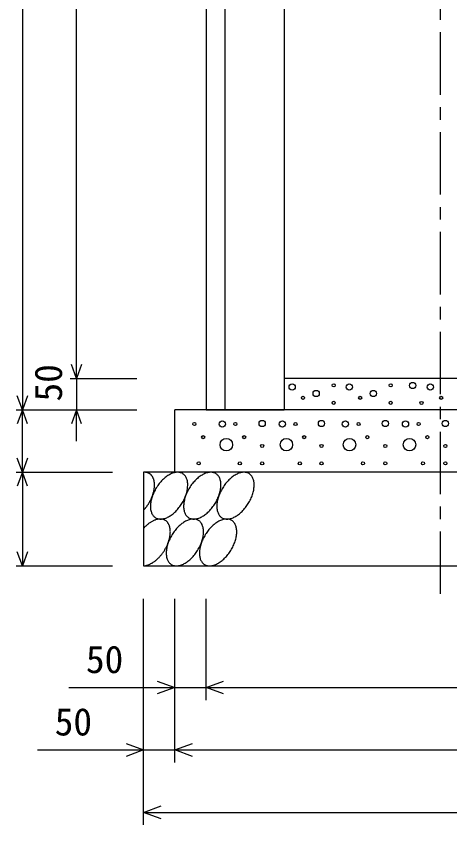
# Model space of a CAD drawing. Units: millimetres, scale not verified. Extents: x -16800 to 16800, y -5940 to 5940.
# Drawn here: x 13721 to 14416, y -2279 to -983 of the extents above; entities that cross this region are included whole.
import ezdxf
from ezdxf.enums import TextEntityAlignment as Align

# ---------------------------------------------------------------- set-up
doc = ezdxf.new("R2010")
doc.units = ezdxf.units.MM
doc.header["$LTSCALE"] = 20
doc.linetypes.add('CHAIN1', pattern=[8, 5, -1, 1, -1])
for name, color, linetype, lineweight in [('0-0_DIM', 7, 'Continuous', 25), ('0-2_HATCH', 6, 'Continuous', 25), ('0-5_OUTLINE', 3, 'Continuous', 25)]:
    doc.layers.add(name, color=color, linetype=linetype, lineweight=lineweight)
doc.styles.add('ＭＳ ゴシック', font='')
doc.styles.get('ＭＳ ゴシック').set_extended_font_data('MS Gothic')

msp = doc.modelspace()

# ---------------------------------------------------------------- linework, layer by layer
at = {"layer": '0-0_DIM', "linetype": 'CHAIN1'}
msp.add_line((14400, 110.65), (14400, -1914.35), dxfattribs=at)
at = {"layer": '0-0_DIM'}
for p, q in [((13730.8, 60.65), (13730.8, -1614.35)), ((13817.46, -1564.35), (13817.46, -64.35)), ((13807.46, -1564.35), (13914.13, -1564.35)), ((13817.46, -1564.35), (13817.46, -1614.35)), ((13720.8, -1614.35), (13914.13, -1614.35)), ((13730.8, -1714.35), (13730.8, -1614.35)), ((13817.46, -1664.35), (13817.46, -1614.35)), ((13720.8, -1714.35), (13875, -1714.35)), ((13730.8, -1714.35), (13730.8, -1864.35)), ((13720.8, -1864.35), (13875, -1864.35)), ((13925, -2279.37), (13925, -1917.02)), ((13975, -2179.37), (13975, -1917.02)), ((14025, -2079.37), (14025, -1917.02)), ((13805, -2059.37), (14025, -2059.37)), ((14025, -2059.37), (15425, -2059.37)), ((13755, -2159.37), (13975, -2159.37)), ((13975, -2159.37), (15475, -2159.37)), ((13925, -2259.37), (15525, -2259.37))]:
    msp.add_line(p, q, dxfattribs=at)
for points in [[(13825.67, -1541.8), (13817.46, -1564.35), (13809.26, -1541.8)], [(13739.01, -1591.8), (13730.8, -1614.35), (13722.59, -1591.8)], [(13739.01, -1636.9), (13730.8, -1614.35), (13722.59, -1636.9)], [(13825.67, -1636.9), (13817.46, -1614.35), (13809.26, -1636.9)], [(13739.01, -1691.8), (13730.8, -1714.35), (13722.59, -1691.8)], [(13739.01, -1736.9), (13730.8, -1714.35), (13722.59, -1736.9)], [(13739.01, -1841.8), (13730.8, -1864.35), (13722.59, -1841.8)], [(13946.81, -2049.11), (13975, -2059.37), (13946.81, -2069.63)], [(14053.19, -2069.63), (14025, -2059.37), (14053.19, -2049.11)], [(13896.81, -2149.11), (13925, -2159.37), (13896.81, -2169.63)], [(14003.19, -2169.63), (13975, -2159.37), (14003.19, -2149.11)], [(13953.19, -2269.63), (13925, -2259.37), (13953.19, -2249.11)]]:
    msp.add_lwpolyline(points, dxfattribs=at)
at = {"layer": '0-2_HATCH'}
for points in [[(13930.1, -1714.81), (13929.6, -1714.71), (13929.2, -1714.61), (13928.8, -1714.51), (13928.3, -1714.51), (13927.8, -1714.41), (13927.4, -1714.41), (13926.9, -1714.41), (13926.4, -1714.41), (13926, -1714.41), (13925.5, -1714.41), (13925, -1714.41)], [(13941.6, -1727.01), (13941.5, -1726.51), (13941.3, -1726.01), (13941.2, -1725.51), (13941, -1725.11), (13940.8, -1724.61), (13940.6, -1724.11), (13940.5, -1723.71), (13940.3, -1723.31), (13940, -1722.81), (13939.8, -1722.41), (13939.6, -1722.01), (13939.4, -1721.61), (13939.1, -1721.21), (13938.9, -1720.81), (13938.6, -1720.51), (13938.3, -1720.11), (13938.1, -1719.71), (13937.8, -1719.41), (13937.5, -1719.11), (13937.2, -1718.81), (13936.9, -1718.41), (13936.6, -1718.11), (13936.2, -1717.91), (13935.9, -1717.61), (13935.6, -1717.31), (13935.2, -1717.11), (13934.9, -1716.81), (13934.5, -1716.61), (13934.1, -1716.41), (13933.7, -1716.21), (13933.4, -1716.01), (13933, -1715.81), (13932.6, -1715.61), (13932.2, -1715.41), (13931.8, -1715.31), (13931.4, -1715.11), (13930.9, -1715.01), (13930.5, -1714.91), (13930.1, -1714.81)], [(13987.7, -1716.61), (13986.6, -1716.01), (13985.5, -1715.51), (13984.4, -1715.11), (13983.3, -1714.81), (13982, -1714.51), (13980.8, -1714.41), (13979.5, -1714.41), (13978.2, -1714.41), (13976.8, -1714.51), (13975.4, -1714.81), (13974, -1715.11), (13972.6, -1715.51), (13971.2, -1716.01), (13969.7, -1716.61), (13968.3, -1717.21), (13966.8, -1718.01), (13965.3, -1718.81), (13963.9, -1719.71), (13962.4, -1720.71), (13961, -1721.71), (13959.5, -1722.91), (13958.1, -1724.11), (13956.7, -1725.31), (13955.3, -1726.71), (13953.9, -1728.11), (13952.6, -1729.51), (13951.3, -1731.01), (13950, -1732.61), (13948.8, -1734.21), (13947.6, -1735.81), (13946.5, -1737.51), (13945.4, -1739.21), (13944.3, -1741.01), (13943.4, -1742.81), (13942.4, -1744.51), (13941.5, -1746.41), (13940.7, -1748.21), (13939.9, -1750.01), (13939.2, -1751.91)], [(13995.1, -1728.11), (13994.7, -1726.71), (13994.3, -1725.31), (13993.8, -1724.11), (13993.3, -1722.91), (13992.7, -1721.71), (13992, -1720.71), (13991.2, -1719.71), (13990.4, -1718.81), (13989.6, -1718.01), (13988.6, -1717.21), (13987.7, -1716.61)], [(14040.9, -1716.61), (14039.8, -1716.01), (14038.8, -1715.51), (14037.6, -1715.11), (14036.5, -1714.81), (14035.2, -1714.51), (14034, -1714.41), (14032.7, -1714.41), (14031.4, -1714.41), (14030, -1714.51), (14028.7, -1714.81), (14027.3, -1715.11), (14025.8, -1715.51), (14024.4, -1716.01), (14022.9, -1716.61), (14021.5, -1717.21), (14020, -1718.01), (14018.6, -1718.81), (14017.1, -1719.71), (14015.6, -1720.71), (14014.2, -1721.71), (14012.7, -1722.91), (14011.3, -1724.11), (14009.9, -1725.31), (14008.5, -1726.71), (14007.1, -1728.11), (14005.8, -1729.51), (14004.5, -1731.01), (14003.3, -1732.61), (14002, -1734.21), (14000.8, -1735.81), (13999.7, -1737.51), (13998.6, -1739.21), (13997.6, -1741.01), (13996.6, -1742.81), (13995.6, -1744.51), (13994.7, -1746.41), (13993.9, -1748.21), (13993.2, -1750.01), (13992.4, -1751.91)], [(14048.3, -1728.11), (14047.9, -1726.71), (14047.5, -1725.31), (14047, -1724.11), (14046.5, -1722.91), (14045.9, -1721.71), (14045.2, -1720.71), (14044.4, -1719.71), (14043.6, -1718.81), (14042.8, -1718.01), (14041.8, -1717.21), (14040.9, -1716.61)], [(14094.1, -1716.61), (14093, -1716.01), (14092, -1715.51), (14090.8, -1715.11), (14089.7, -1714.81), (14088.5, -1714.51), (14087.2, -1714.41), (14085.9, -1714.41), (14084.6, -1714.41), (14083.2, -1714.51), (14081.9, -1714.81), (14080.5, -1715.11), (14079, -1715.51), (14077.6, -1716.01), (14076.2, -1716.61), (14074.7, -1717.21), (14073.2, -1718.01), (14071.8, -1718.81), (14070.3, -1719.71), (14068.8, -1720.71), (14067.4, -1721.71), (14065.9, -1722.91), (14064.5, -1724.11), (14063.1, -1725.31), (14061.7, -1726.71), (14060.4, -1728.11), (14059, -1729.51), (14057.7, -1731.01), (14056.5, -1732.61), (14055.2, -1734.21), (14054, -1735.81), (14052.9, -1737.51), (14051.8, -1739.21), (14050.8, -1741.01), (14049.8, -1742.81), (14048.8, -1744.51), (14047.9, -1746.41), (14047.1, -1748.21), (14046.4, -1750.01), (14045.7, -1751.91)], [(14101.5, -1728.11), (14101.1, -1726.71), (14100.7, -1725.31), (14100.2, -1724.11), (14099.7, -1722.91), (14099.1, -1721.71), (14098.4, -1720.71), (14097.6, -1719.71), (14096.8, -1718.81), (14096, -1718.01), (14095.1, -1717.21), (14094.1, -1716.61)], [(13939.6, -1750.91), (13939.8, -1750.21), (13940, -1749.51), (13940.3, -1748.81), (13940.5, -1748.21), (13940.6, -1747.51), (13940.8, -1746.81), (13941, -1746.21), (13941.2, -1745.51), (13941.3, -1744.91), (13941.5, -1744.21), (13941.6, -1743.51), (13941.7, -1742.91), (13941.9, -1742.21), (13942, -1741.61), (13942.1, -1741.01), (13942.1, -1740.31), (13942.2, -1739.71), (13942.3, -1739.01), (13942.4, -1738.41), (13942.4, -1737.81), (13942.5, -1737.21), (13942.5, -1736.61), (13942.5, -1736.01), (13942.5, -1735.31), (13942.5, -1734.71), (13942.5, -1734.21), (13942.5, -1733.61), (13942.5, -1733.01), (13942.5, -1732.41), (13942.4, -1731.81), (13942.4, -1731.31), (13942.3, -1730.71), (13942.2, -1730.21), (13942.1, -1729.61), (13942.1, -1729.11), (13942, -1728.61), (13941.9, -1728.01), (13941.7, -1727.51), (13941.6, -1727.01)], [(13962, -1787.21), (13963.4, -1786.51), (13964.9, -1785.81), (13966.3, -1784.91), (13967.8, -1784.01), (13969.3, -1783.01), (13970.7, -1782.01), (13972.2, -1780.91), (13973.6, -1779.71), (13975, -1778.41), (13976.4, -1777.01), (13977.7, -1775.71), (13979.1, -1774.21), (13980.4, -1772.71), (13981.6, -1771.11), (13982.9, -1769.51), (13984.1, -1767.91), (13985.2, -1766.21), (13986.3, -1764.51), (13987.3, -1762.81), (13988.3, -1761.01), (13989.3, -1759.21), (13990.2, -1757.41), (13991, -1755.51), (13991.7, -1753.71), (13992.4, -1751.91), (13993.1, -1750.01), (13993.7, -1748.21), (13994.2, -1746.41), (13994.6, -1744.61), (13995, -1742.81), (13995.3, -1741.01), (13995.5, -1739.21), (13995.6, -1737.51), (13995.7, -1735.81), (13995.7, -1734.21), (13995.7, -1732.61), (13995.5, -1731.01), (13995.3, -1729.51), (13995.1, -1728.11)], [(14015.2, -1787.21), (14016.6, -1786.51), (14018.1, -1785.81), (14019.6, -1784.91), (14021, -1784.01), (14022.5, -1783.01), (14023.9, -1782.01), (14025.4, -1780.91), (14026.8, -1779.71), (14028.2, -1778.41), (14029.6, -1777.01), (14031, -1775.71), (14032.3, -1774.21), (14033.6, -1772.71), (14034.9, -1771.11), (14036.1, -1769.51), (14037.3, -1767.91), (14038.4, -1766.21), (14039.5, -1764.51), (14040.5, -1762.81), (14041.5, -1761.01), (14042.5, -1759.21), (14043.4, -1757.41), (14044.2, -1755.51), (14045, -1753.71), (14045.7, -1751.91), (14046.3, -1750.01), (14046.9, -1748.21), (14047.4, -1746.41), (14047.8, -1744.61), (14048.2, -1742.81), (14048.5, -1741.01), (14048.7, -1739.21), (14048.9, -1737.51), (14048.9, -1735.81), (14048.9, -1734.21), (14048.9, -1732.61), (14048.8, -1731.01), (14048.6, -1729.51), (14048.3, -1728.11)], [(14068.4, -1787.21), (14069.8, -1786.51), (14071.3, -1785.81), (14072.8, -1784.91), (14074.2, -1784.01), (14075.7, -1783.01), (14077.1, -1782.01), (14078.6, -1780.91), (14080, -1779.71), (14081.4, -1778.41), (14082.8, -1777.01), (14084.2, -1775.71), (14085.5, -1774.21), (14086.8, -1772.71), (14088.1, -1771.11), (14089.3, -1769.51), (14090.5, -1767.91), (14091.6, -1766.21), (14092.7, -1764.51), (14093.8, -1762.81), (14094.8, -1761.01), (14095.7, -1759.21), (14096.6, -1757.41), (14097.4, -1755.51), (14098.2, -1753.71), (14098.9, -1751.91), (14099.5, -1750.01), (14100.1, -1748.21), (14100.6, -1746.41), (14101, -1744.61), (14101.4, -1742.81), (14101.7, -1741.01), (14101.9, -1739.21), (14102.1, -1737.51), (14102.1, -1735.81), (14102.2, -1734.21), (14102.1, -1732.61), (14102, -1731.01), (14101.8, -1729.51), (14101.5, -1728.11)], [(13925, -1775.21), (13925.5, -1774.61), (13926, -1774.11), (13926.4, -1773.61), (13926.9, -1773.01), (13927.4, -1772.41), (13927.8, -1771.91), (13928.3, -1771.31), (13928.8, -1770.71), (13929.2, -1770.21), (13929.6, -1769.61), (13930.1, -1769.01), (13930.5, -1768.41), (13930.9, -1767.81), (13931.4, -1767.21), (13931.8, -1766.51), (13932.2, -1765.91), (13932.6, -1765.31), (13933, -1764.71), (13933.4, -1764.01), (13933.7, -1763.41), (13934.1, -1762.81), (13934.5, -1762.11), (13934.9, -1761.51), (13935.2, -1760.81), (13935.6, -1760.21), (13935.9, -1759.51), (13936.2, -1758.91), (13936.6, -1758.21), (13936.9, -1757.51), (13937.2, -1756.91), (13937.5, -1756.21), (13937.8, -1755.51), (13938.1, -1754.91), (13938.3, -1754.21), (13938.6, -1753.51), (13938.9, -1752.91), (13939.1, -1752.21), (13939.4, -1751.51), (13939.6, -1750.91)], [(13939.2, -1751.91), (13938.6, -1753.71), (13938, -1755.51), (13937.5, -1757.41), (13937.1, -1759.21), (13936.7, -1761.01), (13936.4, -1762.71), (13936.2, -1764.51), (13936, -1766.21), (13936, -1767.91), (13935.9, -1769.51), (13936, -1771.11), (13936.1, -1772.71), (13936.3, -1774.21), (13936.6, -1775.71), (13937, -1777.01), (13937.4, -1778.41), (13937.9, -1779.61), (13938.4, -1780.91), (13939, -1782.01), (13939.7, -1783.01), (13940.5, -1784.01), (13941.3, -1784.91), (13942.1, -1785.81), (13943.1, -1786.51), (13944, -1787.21), (13945.1, -1787.71), (13946.1, -1788.21), (13947.3, -1788.61), (13948.4, -1789.01), (13949.7, -1789.21), (13950.9, -1789.31), (13952.2, -1789.41), (13953.5, -1789.31), (13954.9, -1789.21), (13956.2, -1789.01), (13957.6, -1788.61), (13959.1, -1788.21), (13960.5, -1787.71), (13962, -1787.21)], [(13992.4, -1751.91), (13991.8, -1753.71), (13991.2, -1755.51), (13990.7, -1757.41), (13990.3, -1759.21), (13989.9, -1761.01), (13989.6, -1762.71), (13989.4, -1764.51), (13989.3, -1766.21), (13989.2, -1767.91), (13989.2, -1769.51), (13989.2, -1771.11), (13989.3, -1772.71), (13989.6, -1774.21), (13989.8, -1775.71), (13990.2, -1777.01), (13990.6, -1778.41), (13991.1, -1779.61), (13991.6, -1780.91), (13992.2, -1782.01), (13992.9, -1783.01), (13993.7, -1784.01), (13994.5, -1784.91), (13995.3, -1785.81), (13996.3, -1786.51), (13997.2, -1787.21), (13998.3, -1787.71), (13999.3, -1788.21), (14000.5, -1788.61), (14001.6, -1789.01), (14002.9, -1789.21), (14004.1, -1789.31), (14005.4, -1789.41), (14006.7, -1789.31), (14008.1, -1789.21), (14009.5, -1789.01), (14010.9, -1788.61), (14012.3, -1788.21), (14013.7, -1787.71), (14015.2, -1787.21)], [(14045.7, -1751.91), (14045, -1753.71), (14044.4, -1755.51), (14043.9, -1757.41), (14043.5, -1759.21), (14043.1, -1761.01), (14042.8, -1762.71), (14042.6, -1764.51), (14042.5, -1766.21), (14042.4, -1767.91), (14042.4, -1769.51), (14042.4, -1771.11), (14042.6, -1772.71), (14042.8, -1774.21), (14043, -1775.71), (14043.4, -1777.01), (14043.8, -1778.41), (14044.3, -1779.61), (14044.8, -1780.91), (14045.4, -1782.01), (14046.1, -1783.01), (14046.9, -1784.01), (14047.7, -1784.91), (14048.5, -1785.81), (14049.5, -1786.51), (14050.4, -1787.21), (14051.5, -1787.71), (14052.6, -1788.21), (14053.7, -1788.61), (14054.9, -1789.01), (14056.1, -1789.21), (14057.3, -1789.31), (14058.6, -1789.41), (14059.9, -1789.31), (14061.3, -1789.21), (14062.7, -1789.01), (14064.1, -1788.61), (14065.5, -1788.21), (14066.9, -1787.71), (14068.4, -1787.21)], [(13934.9, -1795.41), (13934, -1796.01), (13933.1, -1796.71), (13932.1, -1797.51), (13931.2, -1798.21), (13930.3, -1799.01), (13929.4, -1799.81), (13928.5, -1800.61), (13927.6, -1801.51), (13926.7, -1802.41), (13925.9, -1803.31), (13925, -1804.21)], [(13965, -1797.11), (13964.6, -1796.41), (13964.1, -1795.71), (13963.7, -1795.11), (13963.2, -1794.51), (13962.6, -1793.91), (13962.1, -1793.41), (13961.5, -1792.81), (13960.9, -1792.41), (13960.3, -1791.91), (13959.7, -1791.51), (13959, -1791.11), (13958.4, -1790.81), (13957.7, -1790.51), (13956.9, -1790.21), (13956.2, -1790.01), (13955.4, -1789.81), (13954.7, -1789.61), (13953.9, -1789.51), (13953.1, -1789.41), (13952.2, -1789.41), (13951.4, -1789.41), (13950.6, -1789.41), (13949.7, -1789.41), (13948.8, -1789.51), (13947.9, -1789.71), (13947, -1789.91), (13946.1, -1790.11), (13945.2, -1790.31), (13944.3, -1790.61), (13943.4, -1790.91), (13942.5, -1791.31), (13941.5, -1791.71), (13940.6, -1792.11), (13939.6, -1792.61), (13938.7, -1793.11), (13937.8, -1793.61), (13936.8, -1794.21), (13935.9, -1794.81), (13934.9, -1795.41)], [(13959, -1838.51), (13959.7, -1837.31), (13960.3, -1836.21), (13960.9, -1835.01), (13961.5, -1833.91), (13962.1, -1832.71), (13962.6, -1831.51), (13963.2, -1830.41), (13963.7, -1829.21), (13964.1, -1828.01), (13964.6, -1826.81), (13965, -1825.61), (13965.4, -1824.51), (13965.7, -1823.31), (13966.1, -1822.11), (13966.4, -1820.91), (13966.7, -1819.81), (13966.9, -1818.61), (13967.1, -1817.51), (13967.3, -1816.31), (13967.5, -1815.21), (13967.6, -1814.11), (13967.7, -1813.01), (13967.8, -1811.91), (13967.8, -1810.81), (13967.9, -1809.71), (13967.8, -1808.71), (13967.8, -1807.71), (13967.7, -1806.71), (13967.6, -1805.71), (13967.5, -1804.71), (13967.3, -1803.81), (13967.1, -1802.81), (13966.9, -1801.91), (13966.7, -1801.11), (13966.4, -1800.21), (13966.1, -1799.41), (13965.7, -1798.61), (13965.4, -1797.91), (13965, -1797.11)], [(14013, -1791.51), (14011.9, -1791.01), (14010.9, -1790.51), (14009.7, -1790.11), (14008.6, -1789.81), (14007.4, -1789.51), (14006.1, -1789.41), (14004.8, -1789.41), (14003.5, -1789.41), (14002.1, -1789.51), (14000.8, -1789.81), (13999.4, -1790.11), (13997.9, -1790.51), (13996.5, -1791.01), (13995.1, -1791.51), (13993.6, -1792.21), (13992.1, -1793.01), (13990.7, -1793.81), (13989.2, -1794.71), (13987.7, -1795.71), (13986.3, -1796.71), (13984.8, -1797.91), (13983.4, -1799.11), (13982, -1800.31), (13980.6, -1801.71), (13979.3, -1803.11), (13977.9, -1804.51), (13976.6, -1806.01), (13975.4, -1807.61), (13974.1, -1809.21), (13973, -1810.81), (13971.8, -1812.51), (13970.7, -1814.21), (13969.7, -1816.01), (13968.7, -1817.71), (13967.7, -1819.51), (13966.9, -1821.41), (13966, -1823.21), (13965.3, -1825.01), (13964.6, -1826.91)], [(14020.4, -1803.11), (14020, -1801.71), (14019.6, -1800.31), (14019.1, -1799.11), (14018.6, -1797.91), (14018, -1796.71), (14017.3, -1795.71), (14016.5, -1794.71), (14015.7, -1793.81), (14014.9, -1793.01), (14014, -1792.21), (14013, -1791.51)], [(14066.2, -1791.51), (14065.2, -1791.01), (14064.1, -1790.51), (14063, -1790.11), (14061.8, -1789.81), (14060.6, -1789.51), (14059.3, -1789.41), (14058, -1789.41), (14056.7, -1789.41), (14055.4, -1789.51), (14054, -1789.81), (14052.6, -1790.11), (14051.2, -1790.51), (14049.7, -1791.01), (14048.3, -1791.51), (14046.8, -1792.21), (14045.3, -1793.01), (14043.9, -1793.81), (14042.4, -1794.71), (14040.9, -1795.71), (14039.5, -1796.71), (14038, -1797.91), (14036.6, -1799.11), (14035.2, -1800.31), (14033.8, -1801.71), (14032.5, -1803.11), (14031.1, -1804.51), (14029.8, -1806.01), (14028.6, -1807.61), (14027.3, -1809.21), (14026.2, -1810.81), (14025, -1812.51), (14023.9, -1814.21), (14022.9, -1816.01), (14021.9, -1817.71), (14020.9, -1819.51), (14020.1, -1821.41), (14019.2, -1823.21), (14018.5, -1825.01), (14017.8, -1826.91)], [(14073.6, -1803.11), (14073.3, -1801.71), (14072.8, -1800.31), (14072.4, -1799.11), (14071.8, -1797.91), (14071.2, -1796.71), (14070.5, -1795.71), (14069.8, -1794.71), (14069, -1793.81), (14068.1, -1793.01), (14067.2, -1792.21), (14066.2, -1791.51)], [(13987.3, -1862.21), (13988.7, -1861.51), (13990.2, -1860.81), (13991.7, -1859.91), (13993.1, -1859.01), (13994.6, -1858.01), (13996, -1857.01), (13997.5, -1855.81), (13998.9, -1854.61), (14000.3, -1853.41), (14001.7, -1852.01), (14003.1, -1850.61), (14004.4, -1849.21), (14005.7, -1847.71), (14007, -1846.11), (14008.2, -1844.51), (14009.4, -1842.91), (14010.5, -1841.21), (14011.6, -1839.51), (14012.7, -1837.71), (14013.7, -1836.01), (14014.6, -1834.21), (14015.5, -1832.41), (14016.3, -1830.51), (14017.1, -1828.71), (14017.8, -1826.91), (14018.4, -1825.01), (14019, -1823.21), (14019.5, -1821.41), (14019.9, -1819.51), (14020.3, -1817.71), (14020.6, -1816.01), (14020.8, -1814.21), (14021, -1812.51), (14021.1, -1810.81), (14021.1, -1809.21), (14021, -1807.61), (14020.9, -1806.01), (14020.7, -1804.51), (14020.4, -1803.11)], [(14040.5, -1862.21), (14041.9, -1861.51), (14043.4, -1860.81), (14044.9, -1859.91), (14046.3, -1859.01), (14047.8, -1858.01), (14049.3, -1857.01), (14050.7, -1855.81), (14052.1, -1854.61), (14053.5, -1853.41), (14054.9, -1852.01), (14056.3, -1850.61), (14057.6, -1849.21), (14058.9, -1847.71), (14060.2, -1846.11), (14061.4, -1844.51), (14062.6, -1842.91), (14063.7, -1841.21), (14064.8, -1839.51), (14065.9, -1837.71), (14066.9, -1836.01), (14067.8, -1834.21), (14068.7, -1832.41), (14069.5, -1830.51), (14070.3, -1828.71), (14071, -1826.91), (14071.6, -1825.01), (14072.2, -1823.21), (14072.7, -1821.41), (14073.1, -1819.51), (14073.5, -1817.71), (14073.8, -1816.01), (14074, -1814.21), (14074.2, -1812.51), (14074.3, -1810.81), (14074.3, -1809.21), (14074.2, -1807.61), (14074.1, -1806.01), (14073.9, -1804.51), (14073.6, -1803.11)], [(13964.6, -1826.91), (13963.9, -1828.71), (13963.4, -1830.51), (13962.8, -1832.41), (13962.4, -1834.21), (13962, -1836.01), (13961.7, -1837.71), (13961.5, -1839.51), (13961.4, -1841.21), (13961.3, -1842.91), (13961.3, -1844.51), (13961.3, -1846.11), (13961.5, -1847.71), (13961.7, -1849.21), (13961.9, -1850.61), (13962.3, -1852.01), (13962.7, -1853.41), (13963.2, -1854.61), (13963.7, -1855.81), (13964.4, -1857.01), (13965, -1858.01), (13965.8, -1859.01), (13966.6, -1859.91), (13967.5, -1860.81), (13968.4, -1861.51), (13969.3, -1862.21), (13970.4, -1862.71), (13971.5, -1863.21), (13972.6, -1863.61), (13973.8, -1863.91), (13975, -1864.21), (13976.2, -1864.31), (13977.5, -1864.41), (13978.8, -1864.31), (13980.2, -1864.21), (13981.6, -1863.91), (13983, -1863.61), (13984.4, -1863.21), (13985.8, -1862.71), (13987.3, -1862.21)], [(14017.8, -1826.91), (14017.1, -1828.71), (14016.6, -1830.51), (14016.1, -1832.41), (14015.6, -1834.21), (14015.3, -1836.01), (14015, -1837.71), (14014.7, -1839.51), (14014.6, -1841.21), (14014.5, -1842.91), (14014.5, -1844.51), (14014.5, -1846.11), (14014.7, -1847.71), (14014.9, -1849.21), (14015.1, -1850.61), (14015.5, -1852.01), (14015.9, -1853.41), (14016.4, -1854.61), (14016.9, -1855.81), (14017.6, -1857.01), (14018.2, -1858.01), (14019, -1859.01), (14019.8, -1859.91), (14020.7, -1860.81), (14021.6, -1861.51), (14022.6, -1862.21), (14023.6, -1862.71), (14024.7, -1863.21), (14025.8, -1863.61), (14027, -1863.91), (14028.2, -1864.21), (14029.4, -1864.31), (14030.7, -1864.41), (14032, -1864.31), (14033.4, -1864.21), (14034.8, -1863.91), (14036.2, -1863.61), (14037.6, -1863.21), (14039, -1862.71), (14040.5, -1862.21)], [(13925, -1864.31), (13925.9, -1864.31), (13926.7, -1864.21), (13927.6, -1864.11), (13928.5, -1863.91), (13929.4, -1863.71), (13930.3, -1863.51), (13931.2, -1863.21), (13932.1, -1862.91), (13933.1, -1862.61), (13934, -1862.21), (13934.9, -1861.81), (13935.9, -1861.31), (13936.8, -1860.81), (13937.8, -1860.31), (13938.7, -1859.81), (13939.6, -1859.21), (13940.6, -1858.61), (13941.5, -1857.91), (13942.5, -1857.31), (13943.4, -1856.61), (13944.3, -1855.81), (13945.2, -1855.01), (13946.1, -1854.31), (13947, -1853.41), (13947.9, -1852.61), (13948.8, -1851.71), (13949.7, -1850.81), (13950.6, -1849.91), (13951.4, -1848.91), (13952.2, -1848.01), (13953.1, -1847.01), (13953.9, -1846.01), (13954.7, -1845.01), (13955.4, -1843.91), (13956.2, -1842.91), (13956.9, -1841.81), (13957.7, -1840.71), (13958.4, -1839.61), (13959, -1838.51)]]:
    msp.add_lwpolyline(points, dxfattribs=at)
for centre, radius in [((14163.03, -1577.85), 5), ((14229.59, -1575.04), 2.5), ((14254.51, -1577.85), 5), ((14321.07, -1575.04), 2.5), ((14356.23, -1575.32), 5), ((14384.37, -1577.85), 5), ((14180.52, -1595.17), 2.5), ((14201.55, -1588.17), 5), ((14272, -1595.17), 2.5), ((14293.03, -1588.17), 5), ((14401.86, -1595.17), 2.5), ((14229.59, -1603.05), 2.5), ((14321.07, -1603.05), 2.5), ((14370.25, -1603.34), 2.5), ((14051.12, -1637.17), 5), ((14115.05, -1636.3), 5), ((14147.34, -1637.17), 5), ((14210.02, -1636.3), 5), ((14248.45, -1637.17), 5), ((14312.37, -1636.3), 5), ((14344.66, -1637.17), 5), ((14408.58, -1636.3), 5), ((14006.39, -1637.17), 2.5), ((14072.15, -1637.17), 2.5), ((14168.37, -1637.17), 2.5), ((14269.48, -1637.17), 2.5), ((14365.69, -1637.17), 2.5), ((14020.41, -1658.18), 2.5), ((14086.17, -1658.18), 2.5), ((14182.38, -1658.18), 2.5), ((14283.49, -1658.18), 2.5), ((14379.71, -1658.18), 2.5), ((14057.66, -1670.19), 10), ((14115.05, -1672.19), 2.5), ((14153.87, -1670.19), 10), ((14210.02, -1672.19), 2.5), ((14254.98, -1670.19), 10), ((14312.37, -1672.19), 2.5), ((14351.2, -1670.19), 10), ((14408.58, -1672.19), 2.5), ((14013.4, -1700.2), 2.5), ((14079.16, -1700.2), 2.5), ((14115.05, -1700.2), 2.5), ((14175.37, -1700.2), 2.5), ((14210.02, -1700.2), 2.5), ((14276.48, -1700.2), 2.5), ((14312.37, -1700.2), 2.5), ((14372.7, -1700.2), 2.5), ((14408.58, -1700.2), 2.5)]:
    msp.add_circle(centre, radius, dxfattribs=at)
at = {"layer": '0-5_OUTLINE'}
for p, q in [((14025, 60.65), (14025, -1614.35)), ((14055, -144.35), (14055, -1614.35)), ((14150, -164.35), (14150, -1614.35)), ((14650, -1564.35), (14150, -1564.35)), ((15475, -1614.35), (13975, -1614.35)), ((13975, -1714.35), (13975, -1614.35)), ((14025, -1614.35), (14150, -1614.35)), ((15525, -1714.35), (13925, -1714.35)), ((13925, -1714.35), (13925, -1864.35))]:
    msp.add_line(p, q, dxfattribs=at)
msp.add_lwpolyline([(13925, -1864.35), (15525, -1864.35), (15525, -1714.35)], dxfattribs=at)

# ---------------------------------------------------------------- texts
at = {"layer": '0-0_DIM', "style": 'ＭＳ ゴシック'}
msp.add_text('50', height=43.99, rotation=90, dxfattribs=at).set_placement((13807.46, -1601.02), align=Align.BOTTOM_LEFT)
for p in [(13832.56, -2049.37), (13782.56, -2149.37)]:
    msp.add_text('50', height=43.99, dxfattribs=at).set_placement(p, align=Align.BOTTOM_LEFT)

doc.saveas('drawing.dxf')
